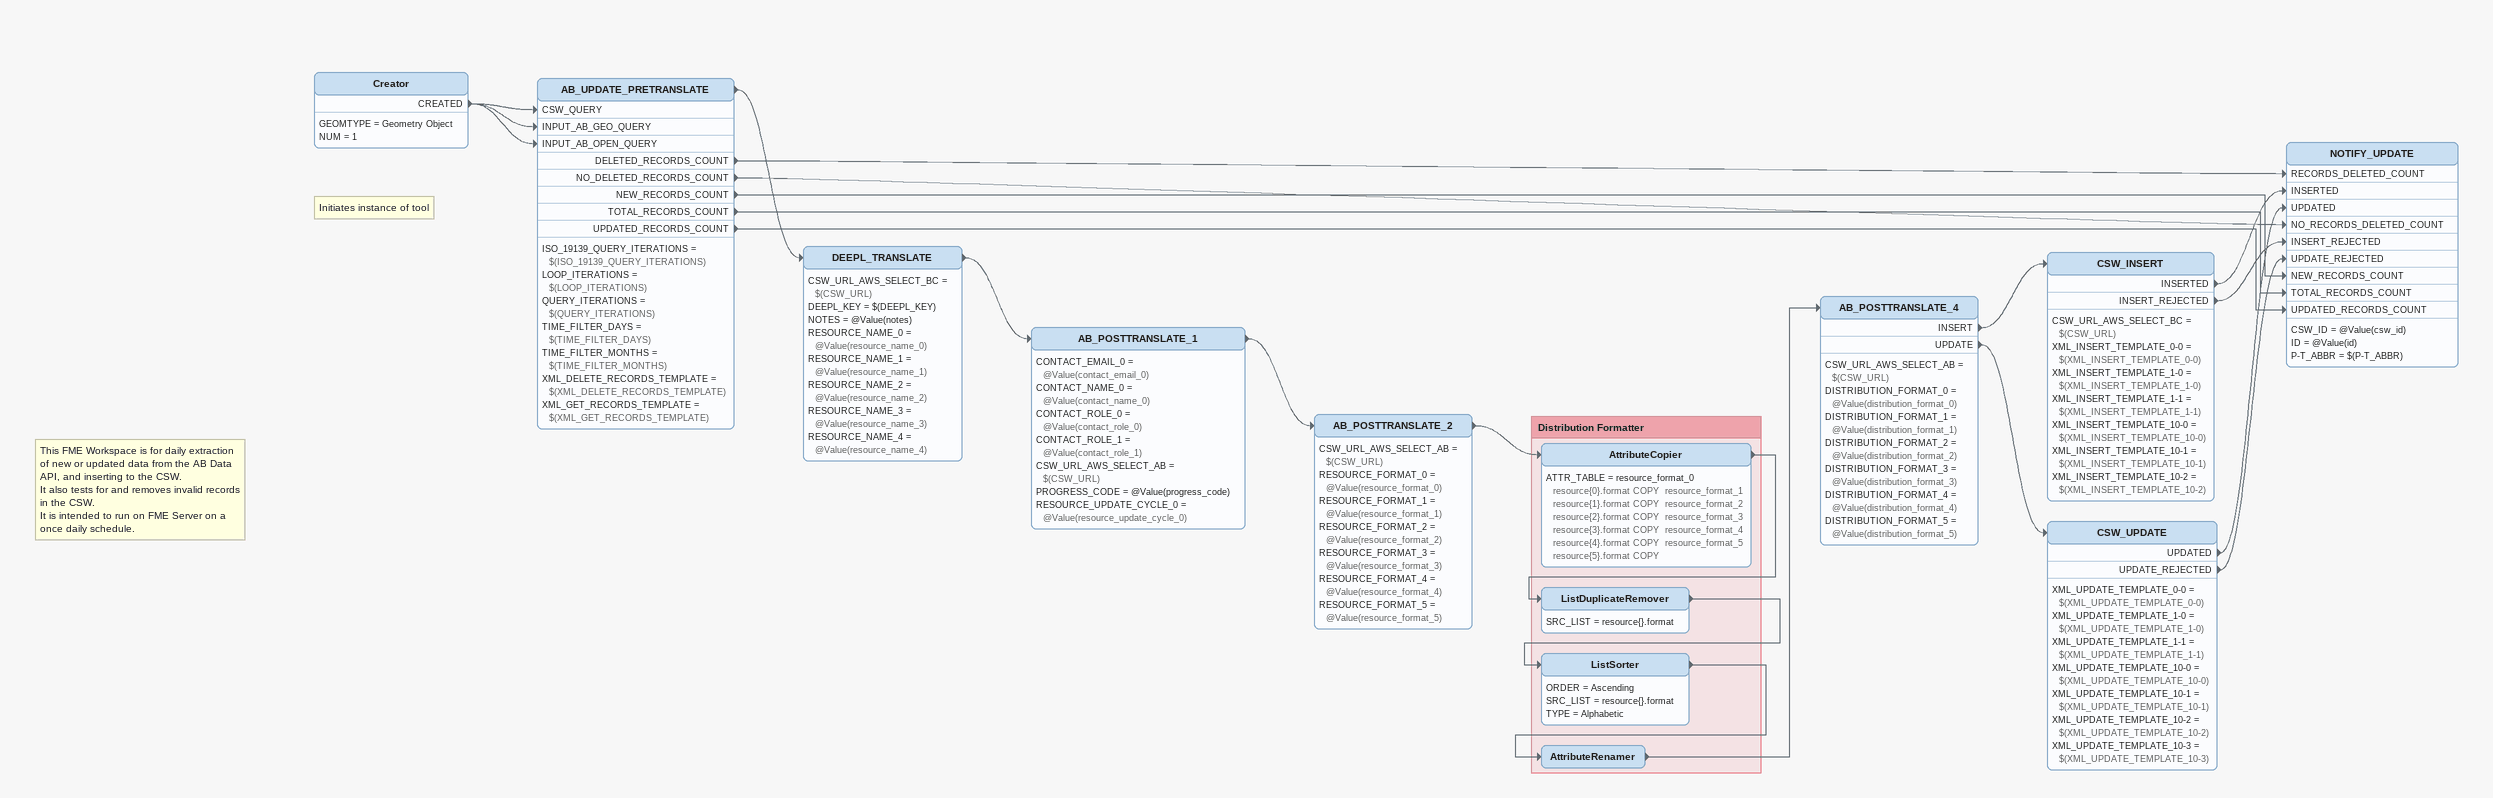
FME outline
Note: This FME Workspace is for daily extraction of new or updated data from the AB Data API, and inserting to the CSW. / It also tests for and removes invalid records in the CSW. / It is intended to run on FME Server on a once daily schedule.
Note: Initiates instance of tool
Creator
    GEOMTYPE = Geometry Object
    NUM = 1
    CREATED -> AB_UPDATE_PRETRANSLATE [CSW_QUERY]
    CREATED -> AB_UPDATE_PRETRANSLATE [INPUT_AB_GEO_QUERY]
    CREATED -> AB_UPDATE_PRETRANSLATE [INPUT_AB_OPEN_QUERY]
AB_UPDATE_PRETRANSLATE
    ISO_19139_QUERY_ITERATIONS = $(ISO_19139_QUERY_ITERATIONS)
    LOOP_ITERATIONS = $(LOOP_ITERATIONS)
    QUERY_ITERATIONS = $(QUERY_ITERATIONS)
    TIME_FILTER_DAYS = $(TIME_FILTER_DAYS)
    TIME_FILTER_MONTHS = $(TIME_FILTER_MONTHS)
    XML_DELETE_RECORDS_TEMPLATE = $(XML_DELETE_RECORDS_TEMPLATE)
    XML_GET_RECORDS_TEMPLATE = $(XML_GET_RECORDS_TEMPLATE)
    DELETED_RECORDS_COUNT -> NOTIFY_UPDATE [RECORDS_DELETED_COUNT]
    NO_DELETED_RECORDS_COUNT -> NOTIFY_UPDATE [NO_RECORDS_DELETED_COUNT]
    NEW_RECORDS_COUNT -> NOTIFY_UPDATE [NEW_RECORDS_COUNT]
    -> DEEPL_TRANSLATE
    TOTAL_RECORDS_COUNT -> NOTIFY_UPDATE [TOTAL_RECORDS_COUNT]
    UPDATED_RECORDS_COUNT -> NOTIFY_UPDATE [UPDATED_RECORDS_COUNT]
DEEPL_TRANSLATE
    CSW_URL_AWS_SELECT_BC = $(CSW_URL)
    DEEPL_KEY = $(DEEPL_KEY)
    NOTES = @Value(notes)
    RESOURCE_NAME_0 = @Value(resource_name_0)
    RESOURCE_NAME_1 = @Value(resource_name_1)
    RESOURCE_NAME_2 = @Value(resource_name_2)
    RESOURCE_NAME_3 = @Value(resource_name_3)
    RESOURCE_NAME_4 = @Value(resource_name_4)
    -> AB_POSTTRANSLATE_1
AB_POSTTRANSLATE_1
    CONTACT_EMAIL_0 = @Value(contact_email_0)
    CONTACT_NAME_0 = @Value(contact_name_0)
    CONTACT_ROLE_0 = @Value(contact_role_0)
    CONTACT_ROLE_1 = @Value(contact_role_1)
    CSW_URL_AWS_SELECT_AB = $(CSW_URL)
    PROGRESS_CODE = @Value(progress_code)
    RESOURCE_UPDATE_CYCLE_0 = @Value(resource_update_cycle_0)
    -> AB_POSTTRANSLATE_2
AB_POSTTRANSLATE_2
    CSW_URL_AWS_SELECT_AB = $(CSW_URL)
    RESOURCE_FORMAT_0 = @Value(resource_format_0)
    RESOURCE_FORMAT_1 = @Value(resource_format_1)
    RESOURCE_FORMAT_2 = @Value(resource_format_2)
    RESOURCE_FORMAT_3 = @Value(resource_format_3)
    RESOURCE_FORMAT_4 = @Value(resource_format_4)
    RESOURCE_FORMAT_5 = @Value(resource_format_5)
    -> AttributeCopier
AB_POSTTRANSLATE_4
    CSW_URL_AWS_SELECT_AB = $(CSW_URL)
    DISTRIBUTION_FORMAT_0 = @Value(distribution_format_0)
    DISTRIBUTION_FORMAT_1 = @Value(distribution_format_1)
    DISTRIBUTION_FORMAT_2 = @Value(distribution_format_2)
    DISTRIBUTION_FORMAT_3 = @Value(distribution_format_3)
    DISTRIBUTION_FORMAT_4 = @Value(distribution_format_4)
    DISTRIBUTION_FORMAT_5 = @Value(distribution_format_5)
    INSERT -> CSW_INSERT
    UPDATE -> CSW_UPDATE
CSW_INSERT
    CSW_URL_AWS_SELECT_BC = $(CSW_URL)
    XML_INSERT_TEMPLATE_0-0 = $(XML_INSERT_TEMPLATE_0-0)
    XML_INSERT_TEMPLATE_1-0 = $(XML_INSERT_TEMPLATE_1-0)
    XML_INSERT_TEMPLATE_1-1 = $(XML_INSERT_TEMPLATE_1-1)
    XML_INSERT_TEMPLATE_10-0 = $(XML_INSERT_TEMPLATE_10-0)
    XML_INSERT_TEMPLATE_10-1 = $(XML_INSERT_TEMPLATE_10-1)
    XML_INSERT_TEMPLATE_10-2 = $(XML_INSERT_TEMPLATE_10-2)
    INSERTED -> NOTIFY_UPDATE [INSERTED]
    INSERT_REJECTED -> NOTIFY_UPDATE [INSERT_REJECTED]
CSW_UPDATE
    XML_UPDATE_TEMPLATE_0-0 = $(XML_UPDATE_TEMPLATE_0-0)
    XML_UPDATE_TEMPLATE_1-0 = $(XML_UPDATE_TEMPLATE_1-0)
    XML_UPDATE_TEMPLATE_1-1 = $(XML_UPDATE_TEMPLATE_1-1)
    XML_UPDATE_TEMPLATE_10-0 = $(XML_UPDATE_TEMPLATE_10-0)
    XML_UPDATE_TEMPLATE_10-1 = $(XML_UPDATE_TEMPLATE_10-1)
    XML_UPDATE_TEMPLATE_10-2 = $(XML_UPDATE_TEMPLATE_10-2)
    XML_UPDATE_TEMPLATE_10-3 = $(XML_UPDATE_TEMPLATE_10-3)
    UPDATED -> NOTIFY_UPDATE [UPDATED]
    UPDATE_REJECTED -> NOTIFY_UPDATE [UPDATE_REJECTED]
NOTIFY_UPDATE
    CSW_ID = @Value(csw_id)
    ID = @Value(id)
    P-T_ABBR = $(P-T_ABBR)

Bookmark: Distribution Formatter
AttributeCopier
    ATTR_TABLE = resource_format_0 resource{0}.format COPY  resource_format_1 resource{1}.format COPY  resource_format_2 resource{2}.format COPY  resource_format_3 resource{3}.format COPY  resource_format_4 resource{4}.format COPY  resource_format_5 resource{5}.format COPY
    -> ListDuplicateRemover
ListDuplicateRemover
    SRC_LIST = resource{}.format
    -> ListSorter
ListSorter
    ORDER = Ascending
    SRC_LIST = resource{}.format
    TYPE = Alphabetic
    -> AttributeRenamer
AttributeRenamer
    -> AB_POSTTRANSLATE_4
